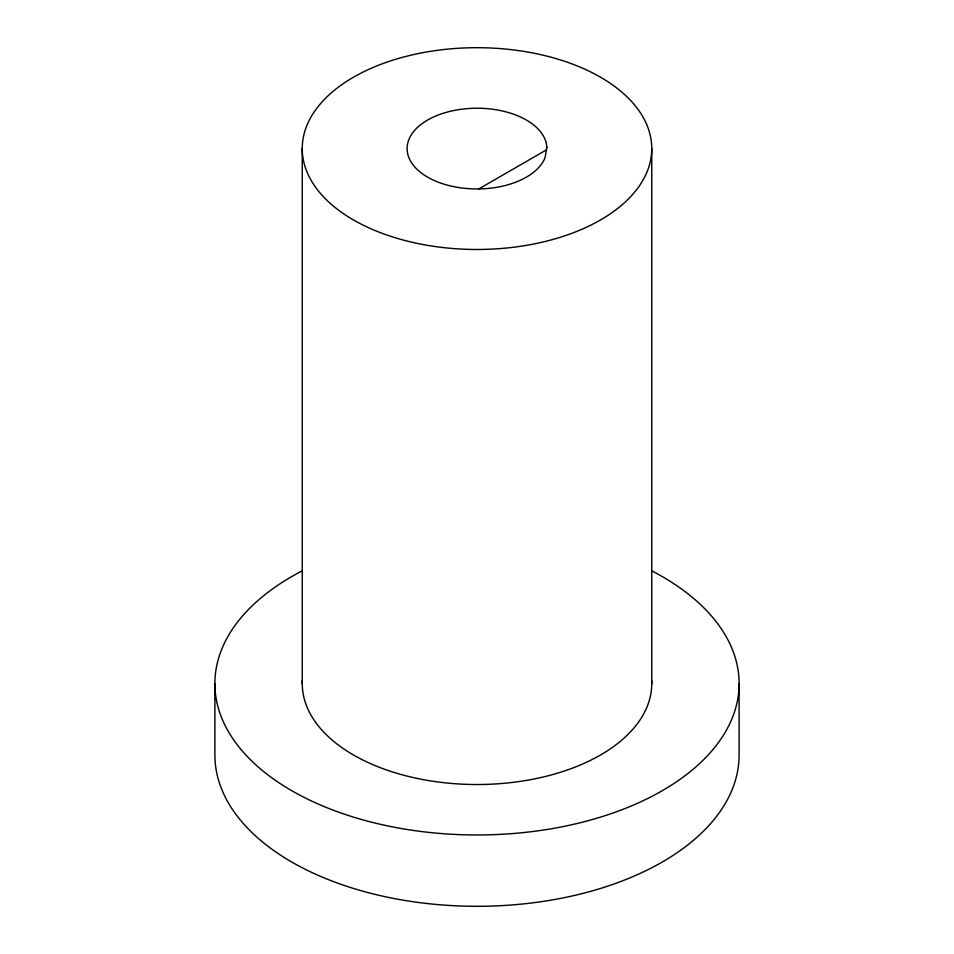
<?xml version="1.0" encoding="UTF-8"?>
<svg xmlns="http://www.w3.org/2000/svg" width="954" height="954" viewBox="0 0 954 954"><rect width="100%" height="100%" fill="white"/><g stroke="black" fill="none" stroke-linecap="round" stroke-linejoin="round"><path stroke-width="1.43" d="M478.813 188.928L546.451 149.873M739.111 683.624L739.111 754.972A262.111 151.328 0 0 1 477 906.3A262.111 151.328 0 0 1 214.888 754.972L214.888 683.624M651.749 148.585A174.749 100.885 0 0 1 389.626 235.96A174.749 100.885 0 0 1 389.626 61.211A174.749 100.885 0 0 1 651.749 148.585L651.749 683.624M302.251 148.585L302.251 683.624M651.665 680.715A174.749 100.885 0 0 1 477 784.522A174.749 100.885 0 0 1 302.335 680.715M652.441 571.196A262.111 151.328 0 0 1 665.534 788.767A262.111 151.328 0 0 1 288.466 788.767A262.111 151.328 0 0 1 301.559 571.196M546.869 147.536L544.961 158.018A69.892 40.354 0 0 1 433.474 180.163A69.892 40.354 0 0 1 445.828 112.465A69.892 40.354 0 0 1 546.869 147.536"/></g></svg>
